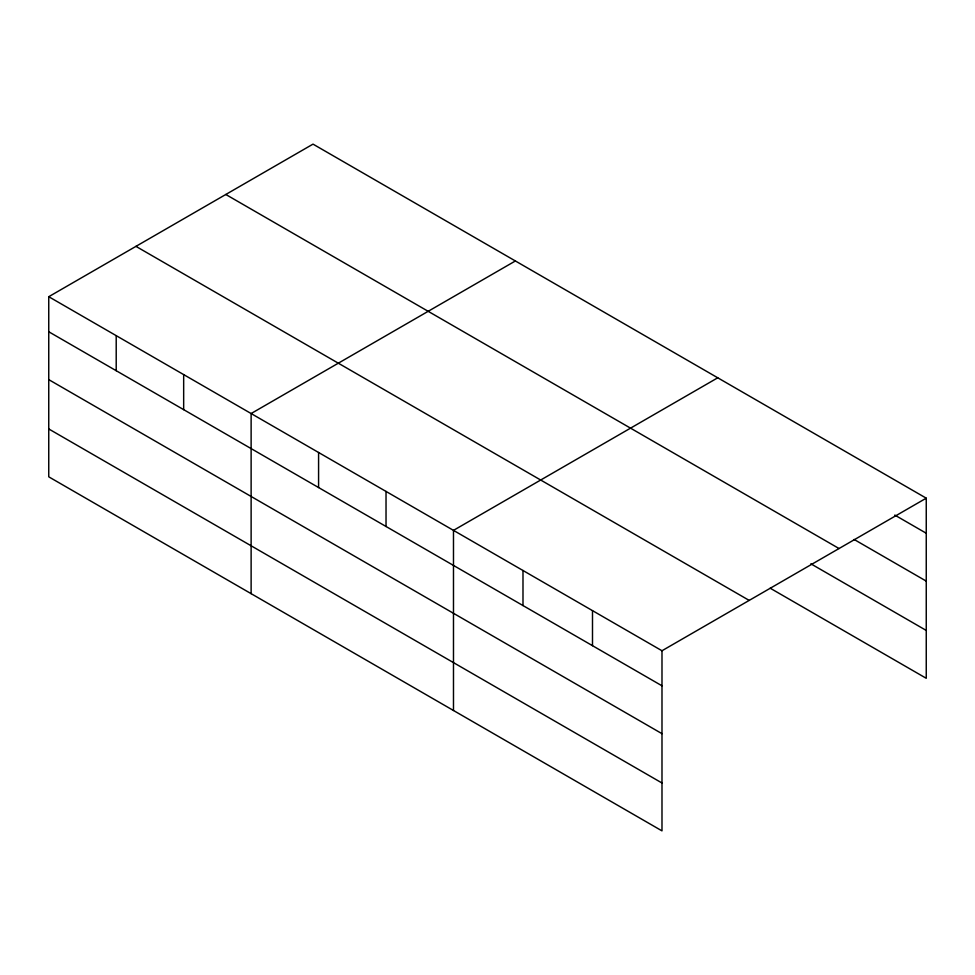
<?xml version="1.0" encoding="UTF-8"?>
<svg xmlns="http://www.w3.org/2000/svg" width="975" height="975" viewBox="0 0 975 975"><rect width="100%" height="100%" fill="white"/><g stroke="black" fill="none" stroke-linecap="round" stroke-linejoin="round"><path stroke-width="1.46" d="M770.201 588.205L926.25 678.295L926.25 498.176L313.012 144.129L48.75 296.705L48.75 476.824L661.988 830.871L661.988 650.752L926.25 498.176M515.373 260.971L251.123 413.534L251.123 593.653M717.746 377.8L453.485 530.376L453.485 710.495M894.782 515.068L926.25 533.24M854.124 539.467L926.25 581.112M225.798 194.476L839.048 548.535M810.859 563.806L926.25 630.435M135.952 246.358L749.202 600.405M48.75 296.705L661.988 650.752M48.75 331.756L661.988 685.803M48.75 379.628L661.988 733.675M48.75 428.951L661.988 782.998M592.495 610.63L592.495 645.682M522.99 570.497L522.99 605.56M386.027 491.424L386.027 526.488M318.581 452.485L318.581 487.537M183.666 374.595L183.666 409.646M116.208 335.644L116.208 370.707"/></g></svg>
